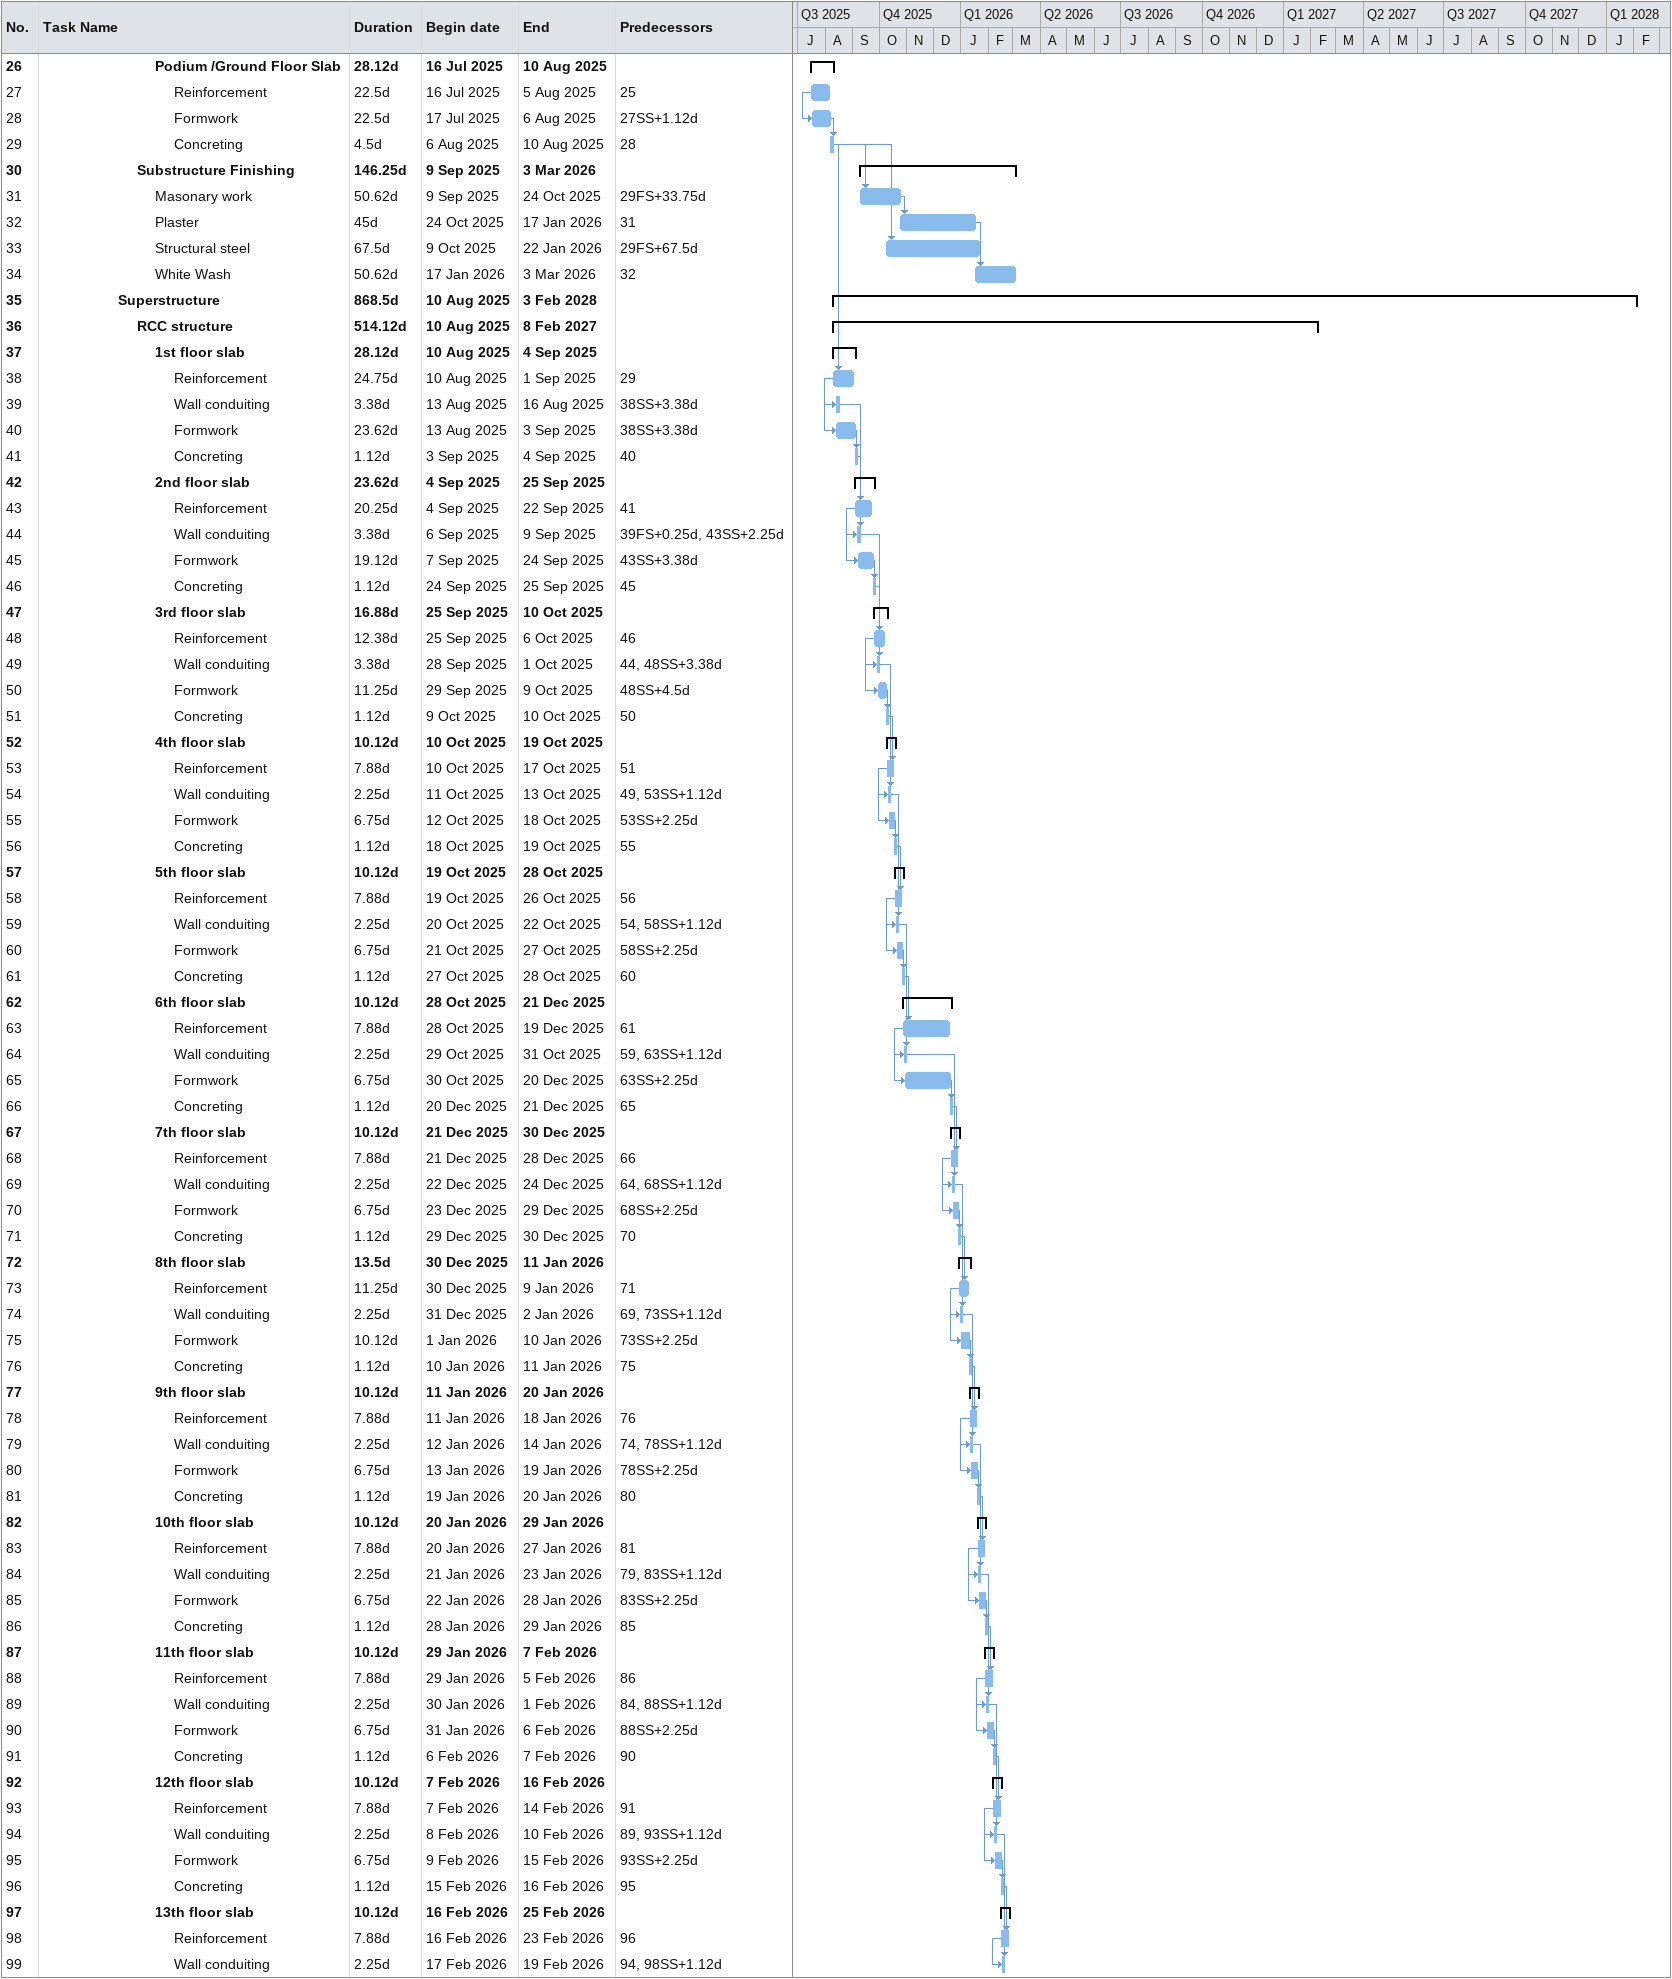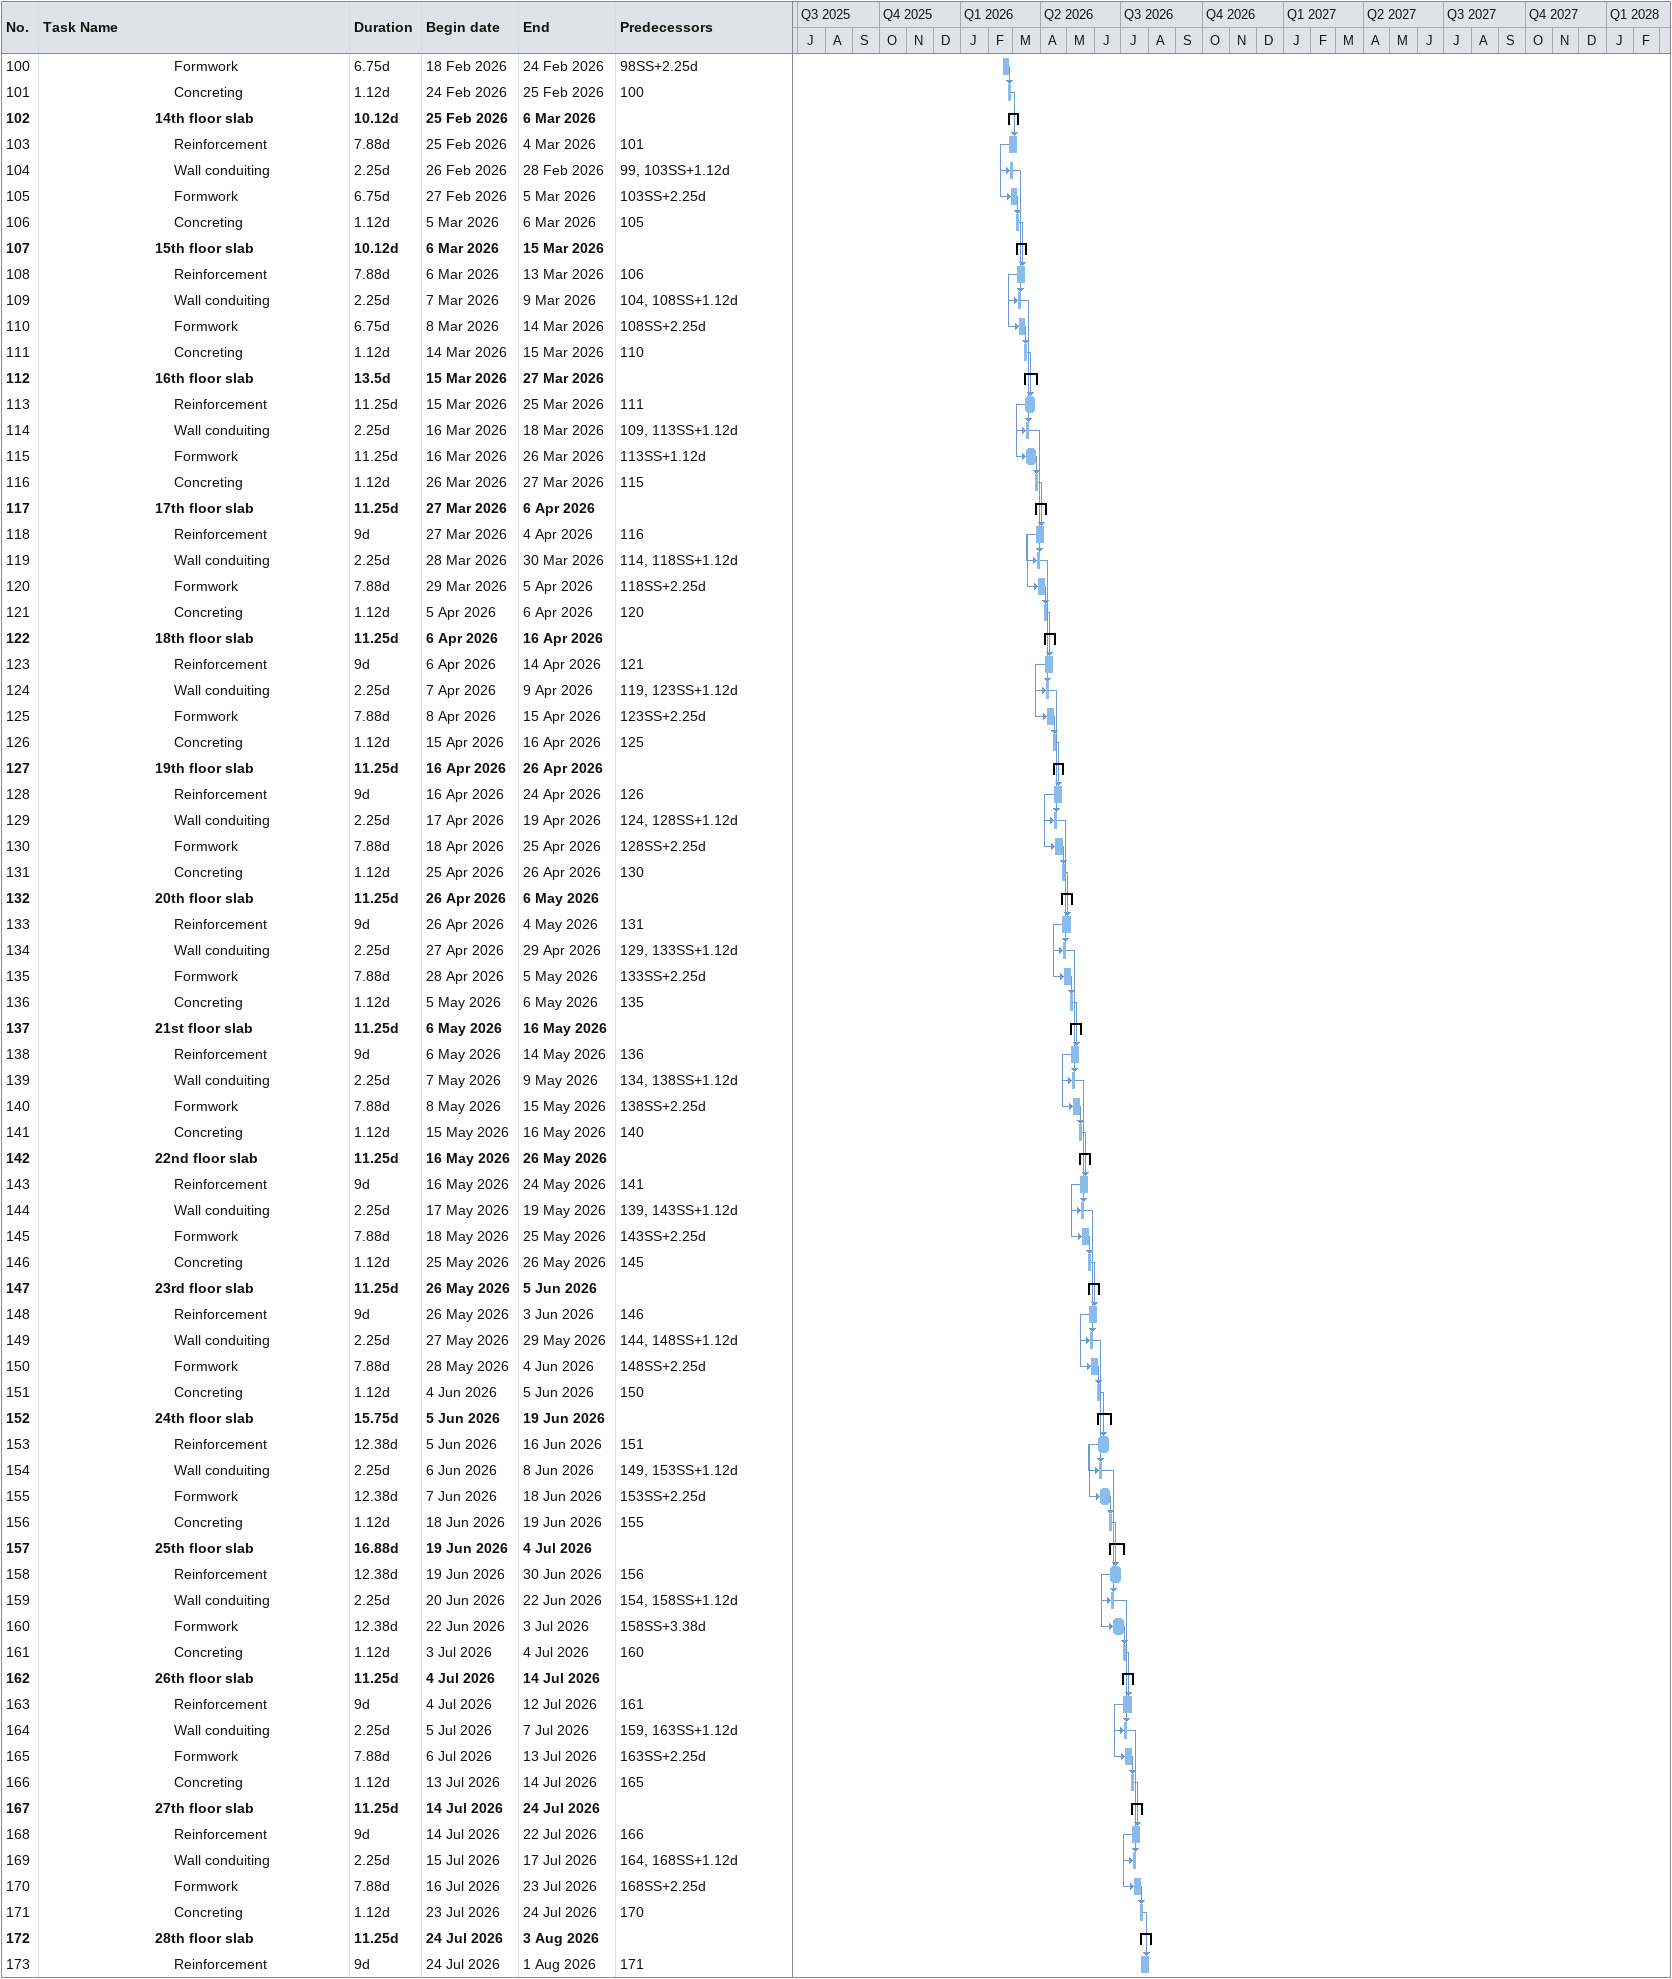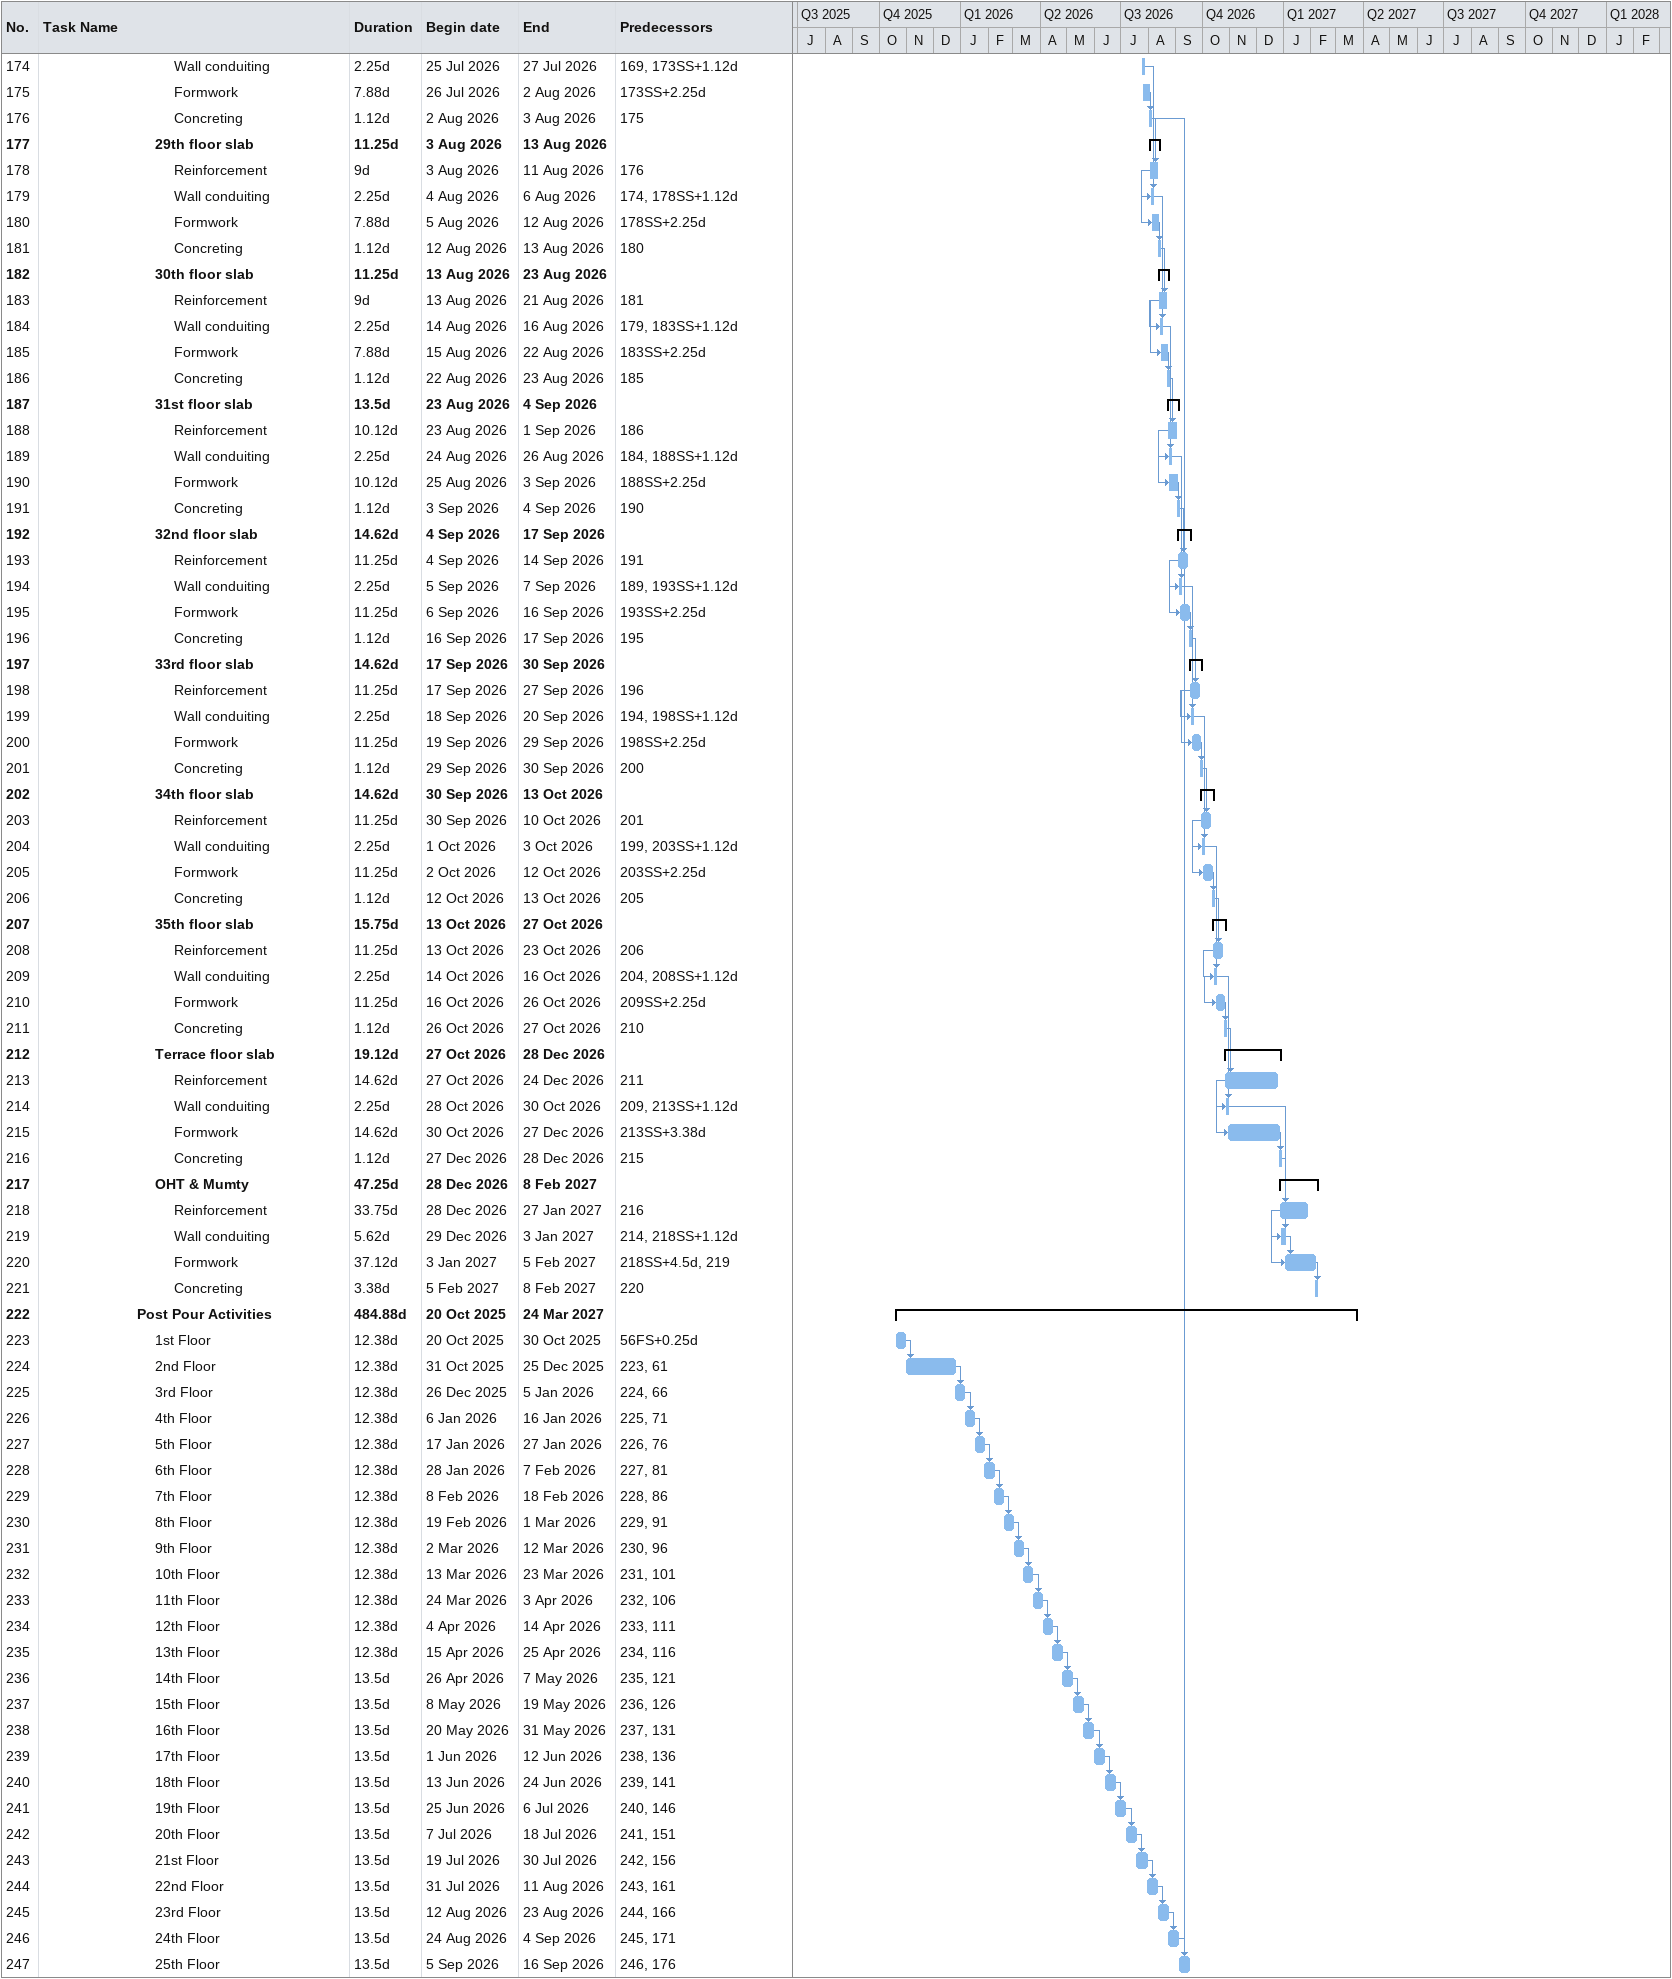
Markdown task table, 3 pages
| ID | Level | Task | Duration | Start | Finish | Predecessors |
|---|---|---|---|---|---|---|
| 26 | 7 | **Podium /Ground Floor Slab** | 28.12d | 2025-07-16 | 2025-08-10 |  |
| 27 | 8 | Reinforcement | 22.5d | 2025-07-16 | 2025-08-05 | 25 |
| 28 | 8 | Formwork | 22.5d | 2025-07-17 | 2025-08-06 | 27SS+1.12d |
| 29 | 8 | Concreting | 4.5d | 2025-08-06 | 2025-08-10 | 28 |
| 30 | 6 | **Substructure Finishing** | 146.25d | 2025-09-09 | 2026-03-03 |  |
| 31 | 7 | Masonary work | 50.62d | 2025-09-09 | 2025-10-24 | 29FS+33.75d |
| 32 | 7 | Plaster | 45d | 2025-10-24 | 2026-01-17 | 31 |
| 33 | 7 | Structural steel | 67.5d | 2025-10-09 | 2026-01-22 | 29FS+67.5d |
| 34 | 7 | White Wash | 50.62d | 2026-01-17 | 2026-03-03 | 32 |
| 35 | 5 | **Superstructure** | 868.5d | 2025-08-10 | 2028-02-03 |  |
| 36 | 6 | **RCC structure** | 514.12d | 2025-08-10 | 2027-02-08 |  |
| 37 | 7 | **1st floor slab** | 28.12d | 2025-08-10 | 2025-09-04 |  |
| 38 | 8 | Reinforcement | 24.75d | 2025-08-10 | 2025-09-01 | 29 |
| 39 | 8 | Wall conduiting | 3.38d | 2025-08-13 | 2025-08-16 | 38SS+3.38d |
| 40 | 8 | Formwork | 23.62d | 2025-08-13 | 2025-09-03 | 38SS+3.38d |
| 41 | 8 | Concreting | 1.12d | 2025-09-03 | 2025-09-04 | 40 |
| 42 | 7 | **2nd floor slab** | 23.62d | 2025-09-04 | 2025-09-25 |  |
| 43 | 8 | Reinforcement | 20.25d | 2025-09-04 | 2025-09-22 | 41 |
| 44 | 8 | Wall conduiting | 3.38d | 2025-09-06 | 2025-09-09 | 39FS+0.25d, 43SS+2.25d |
| 45 | 8 | Formwork | 19.12d | 2025-09-07 | 2025-09-24 | 43SS+3.38d |
| 46 | 8 | Concreting | 1.12d | 2025-09-24 | 2025-09-25 | 45 |
| 47 | 7 | **3rd floor slab** | 16.88d | 2025-09-25 | 2025-10-10 |  |
| 48 | 8 | Reinforcement | 12.38d | 2025-09-25 | 2025-10-06 | 46 |
| 49 | 8 | Wall conduiting | 3.38d | 2025-09-28 | 2025-10-01 | 44, 48SS+3.38d |
| 50 | 8 | Formwork | 11.25d | 2025-09-29 | 2025-10-09 | 48SS+4.5d |
| 51 | 8 | Concreting | 1.12d | 2025-10-09 | 2025-10-10 | 50 |
| 52 | 7 | **4th floor slab** | 10.12d | 2025-10-10 | 2025-10-19 |  |
| 53 | 8 | Reinforcement | 7.88d | 2025-10-10 | 2025-10-17 | 51 |
| 54 | 8 | Wall conduiting | 2.25d | 2025-10-11 | 2025-10-13 | 49, 53SS+1.12d |
| 55 | 8 | Formwork | 6.75d | 2025-10-12 | 2025-10-18 | 53SS+2.25d |
| 56 | 8 | Concreting | 1.12d | 2025-10-18 | 2025-10-19 | 55 |
| 57 | 7 | **5th floor slab** | 10.12d | 2025-10-19 | 2025-10-28 |  |
| 58 | 8 | Reinforcement | 7.88d | 2025-10-19 | 2025-10-26 | 56 |
| 59 | 8 | Wall conduiting | 2.25d | 2025-10-20 | 2025-10-22 | 54, 58SS+1.12d |
| 60 | 8 | Formwork | 6.75d | 2025-10-21 | 2025-10-27 | 58SS+2.25d |
| 61 | 8 | Concreting | 1.12d | 2025-10-27 | 2025-10-28 | 60 |
| 62 | 7 | **6th floor slab** | 10.12d | 2025-10-28 | 2025-12-21 |  |
| 63 | 8 | Reinforcement | 7.88d | 2025-10-28 | 2025-12-19 | 61 |
| 64 | 8 | Wall conduiting | 2.25d | 2025-10-29 | 2025-10-31 | 59, 63SS+1.12d |
| 65 | 8 | Formwork | 6.75d | 2025-10-30 | 2025-12-20 | 63SS+2.25d |
| 66 | 8 | Concreting | 1.12d | 2025-12-20 | 2025-12-21 | 65 |
| 67 | 7 | **7th floor slab** | 10.12d | 2025-12-21 | 2025-12-30 |  |
| 68 | 8 | Reinforcement | 7.88d | 2025-12-21 | 2025-12-28 | 66 |
| 69 | 8 | Wall conduiting | 2.25d | 2025-12-22 | 2025-12-24 | 64, 68SS+1.12d |
| 70 | 8 | Formwork | 6.75d | 2025-12-23 | 2025-12-29 | 68SS+2.25d |
| 71 | 8 | Concreting | 1.12d | 2025-12-29 | 2025-12-30 | 70 |
| 72 | 7 | **8th floor slab** | 13.5d | 2025-12-30 | 2026-01-11 |  |
| 73 | 8 | Reinforcement | 11.25d | 2025-12-30 | 2026-01-09 | 71 |
| 74 | 8 | Wall conduiting | 2.25d | 2025-12-31 | 2026-01-02 | 69, 73SS+1.12d |
| 75 | 8 | Formwork | 10.12d | 2026-01-01 | 2026-01-10 | 73SS+2.25d |
| 76 | 8 | Concreting | 1.12d | 2026-01-10 | 2026-01-11 | 75 |
| 77 | 7 | **9th floor slab** | 10.12d | 2026-01-11 | 2026-01-20 |  |
| 78 | 8 | Reinforcement | 7.88d | 2026-01-11 | 2026-01-18 | 76 |
| 79 | 8 | Wall conduiting | 2.25d | 2026-01-12 | 2026-01-14 | 74, 78SS+1.12d |
| 80 | 8 | Formwork | 6.75d | 2026-01-13 | 2026-01-19 | 78SS+2.25d |
| 81 | 8 | Concreting | 1.12d | 2026-01-19 | 2026-01-20 | 80 |
| 82 | 7 | **10th floor slab** | 10.12d | 2026-01-20 | 2026-01-29 |  |
| 83 | 8 | Reinforcement | 7.88d | 2026-01-20 | 2026-01-27 | 81 |
| 84 | 8 | Wall conduiting | 2.25d | 2026-01-21 | 2026-01-23 | 79, 83SS+1.12d |
| 85 | 8 | Formwork | 6.75d | 2026-01-22 | 2026-01-28 | 83SS+2.25d |
| 86 | 8 | Concreting | 1.12d | 2026-01-28 | 2026-01-29 | 85 |
| 87 | 7 | **11th floor slab** | 10.12d | 2026-01-29 | 2026-02-07 |  |
| 88 | 8 | Reinforcement | 7.88d | 2026-01-29 | 2026-02-05 | 86 |
| 89 | 8 | Wall conduiting | 2.25d | 2026-01-30 | 2026-02-01 | 84, 88SS+1.12d |
| 90 | 8 | Formwork | 6.75d | 2026-01-31 | 2026-02-06 | 88SS+2.25d |
| 91 | 8 | Concreting | 1.12d | 2026-02-06 | 2026-02-07 | 90 |
| 92 | 7 | **12th floor slab** | 10.12d | 2026-02-07 | 2026-02-16 |  |
| 93 | 8 | Reinforcement | 7.88d | 2026-02-07 | 2026-02-14 | 91 |
| 94 | 8 | Wall conduiting | 2.25d | 2026-02-08 | 2026-02-10 | 89, 93SS+1.12d |
| 95 | 8 | Formwork | 6.75d | 2026-02-09 | 2026-02-15 | 93SS+2.25d |
| 96 | 8 | Concreting | 1.12d | 2026-02-15 | 2026-02-16 | 95 |
| 97 | 7 | **13th floor slab** | 10.12d | 2026-02-16 | 2026-02-25 |  |
| 98 | 8 | Reinforcement | 7.88d | 2026-02-16 | 2026-02-23 | 96 |
| 99 | 8 | Wall conduiting | 2.25d | 2026-02-17 | 2026-02-19 | 94, 98SS+1.12d |
| 100 | 8 | Formwork | 6.75d | 2026-02-18 | 2026-02-24 | 98SS+2.25d |
| 101 | 8 | Concreting | 1.12d | 2026-02-24 | 2026-02-25 | 100 |
| 102 | 7 | **14th floor slab** | 10.12d | 2026-02-25 | 2026-03-06 |  |
| 103 | 8 | Reinforcement | 7.88d | 2026-02-25 | 2026-03-04 | 101 |
| 104 | 8 | Wall conduiting | 2.25d | 2026-02-26 | 2026-02-28 | 99, 103SS+1.12d |
| 105 | 8 | Formwork | 6.75d | 2026-02-27 | 2026-03-05 | 103SS+2.25d |
| 106 | 8 | Concreting | 1.12d | 2026-03-05 | 2026-03-06 | 105 |
| 107 | 7 | **15th floor slab** | 10.12d | 2026-03-06 | 2026-03-15 |  |
| 108 | 8 | Reinforcement | 7.88d | 2026-03-06 | 2026-03-13 | 106 |
| 109 | 8 | Wall conduiting | 2.25d | 2026-03-07 | 2026-03-09 | 104, 108SS+1.12d |
| 110 | 8 | Formwork | 6.75d | 2026-03-08 | 2026-03-14 | 108SS+2.25d |
| 111 | 8 | Concreting | 1.12d | 2026-03-14 | 2026-03-15 | 110 |
| 112 | 7 | **16th floor slab** | 13.5d | 2026-03-15 | 2026-03-27 |  |
| 113 | 8 | Reinforcement | 11.25d | 2026-03-15 | 2026-03-25 | 111 |
| 114 | 8 | Wall conduiting | 2.25d | 2026-03-16 | 2026-03-18 | 109, 113SS+1.12d |
| 115 | 8 | Formwork | 11.25d | 2026-03-16 | 2026-03-26 | 113SS+1.12d |
| 116 | 8 | Concreting | 1.12d | 2026-03-26 | 2026-03-27 | 115 |
| 117 | 7 | **17th floor slab** | 11.25d | 2026-03-27 | 2026-04-06 |  |
| 118 | 8 | Reinforcement | 9d | 2026-03-27 | 2026-04-04 | 116 |
| 119 | 8 | Wall conduiting | 2.25d | 2026-03-28 | 2026-03-30 | 114, 118SS+1.12d |
| 120 | 8 | Formwork | 7.88d | 2026-03-29 | 2026-04-05 | 118SS+2.25d |
| 121 | 8 | Concreting | 1.12d | 2026-04-05 | 2026-04-06 | 120 |
| 122 | 7 | **18th floor slab** | 11.25d | 2026-04-06 | 2026-04-16 |  |
| 123 | 8 | Reinforcement | 9d | 2026-04-06 | 2026-04-14 | 121 |
| 124 | 8 | Wall conduiting | 2.25d | 2026-04-07 | 2026-04-09 | 119, 123SS+1.12d |
| 125 | 8 | Formwork | 7.88d | 2026-04-08 | 2026-04-15 | 123SS+2.25d |
| 126 | 8 | Concreting | 1.12d | 2026-04-15 | 2026-04-16 | 125 |
| 127 | 7 | **19th floor slab** | 11.25d | 2026-04-16 | 2026-04-26 |  |
| 128 | 8 | Reinforcement | 9d | 2026-04-16 | 2026-04-24 | 126 |
| 129 | 8 | Wall conduiting | 2.25d | 2026-04-17 | 2026-04-19 | 124, 128SS+1.12d |
| 130 | 8 | Formwork | 7.88d | 2026-04-18 | 2026-04-25 | 128SS+2.25d |
| 131 | 8 | Concreting | 1.12d | 2026-04-25 | 2026-04-26 | 130 |
| 132 | 7 | **20th floor slab** | 11.25d | 2026-04-26 | 2026-05-06 |  |
| 133 | 8 | Reinforcement | 9d | 2026-04-26 | 2026-05-04 | 131 |
| 134 | 8 | Wall conduiting | 2.25d | 2026-04-27 | 2026-04-29 | 129, 133SS+1.12d |
| 135 | 8 | Formwork | 7.88d | 2026-04-28 | 2026-05-05 | 133SS+2.25d |
| 136 | 8 | Concreting | 1.12d | 2026-05-05 | 2026-05-06 | 135 |
| 137 | 7 | **21st floor slab** | 11.25d | 2026-05-06 | 2026-05-16 |  |
| 138 | 8 | Reinforcement | 9d | 2026-05-06 | 2026-05-14 | 136 |
| 139 | 8 | Wall conduiting | 2.25d | 2026-05-07 | 2026-05-09 | 134, 138SS+1.12d |
| 140 | 8 | Formwork | 7.88d | 2026-05-08 | 2026-05-15 | 138SS+2.25d |
| 141 | 8 | Concreting | 1.12d | 2026-05-15 | 2026-05-16 | 140 |
| 142 | 7 | **22nd floor slab** | 11.25d | 2026-05-16 | 2026-05-26 |  |
| 143 | 8 | Reinforcement | 9d | 2026-05-16 | 2026-05-24 | 141 |
| 144 | 8 | Wall conduiting | 2.25d | 2026-05-17 | 2026-05-19 | 139, 143SS+1.12d |
| 145 | 8 | Formwork | 7.88d | 2026-05-18 | 2026-05-25 | 143SS+2.25d |
| 146 | 8 | Concreting | 1.12d | 2026-05-25 | 2026-05-26 | 145 |
| 147 | 7 | **23rd floor slab** | 11.25d | 2026-05-26 | 2026-06-05 |  |
| 148 | 8 | Reinforcement | 9d | 2026-05-26 | 2026-06-03 | 146 |
| 149 | 8 | Wall conduiting | 2.25d | 2026-05-27 | 2026-05-29 | 144, 148SS+1.12d |
| 150 | 8 | Formwork | 7.88d | 2026-05-28 | 2026-06-04 | 148SS+2.25d |
| 151 | 8 | Concreting | 1.12d | 2026-06-04 | 2026-06-05 | 150 |
| 152 | 7 | **24th floor slab** | 15.75d | 2026-06-05 | 2026-06-19 |  |
| 153 | 8 | Reinforcement | 12.38d | 2026-06-05 | 2026-06-16 | 151 |
| 154 | 8 | Wall conduiting | 2.25d | 2026-06-06 | 2026-06-08 | 149, 153SS+1.12d |
| 155 | 8 | Formwork | 12.38d | 2026-06-07 | 2026-06-18 | 153SS+2.25d |
| 156 | 8 | Concreting | 1.12d | 2026-06-18 | 2026-06-19 | 155 |
| 157 | 7 | **25th floor slab** | 16.88d | 2026-06-19 | 2026-07-04 |  |
| 158 | 8 | Reinforcement | 12.38d | 2026-06-19 | 2026-06-30 | 156 |
| 159 | 8 | Wall conduiting | 2.25d | 2026-06-20 | 2026-06-22 | 154, 158SS+1.12d |
| 160 | 8 | Formwork | 12.38d | 2026-06-22 | 2026-07-03 | 158SS+3.38d |
| 161 | 8 | Concreting | 1.12d | 2026-07-03 | 2026-07-04 | 160 |
| 162 | 7 | **26th floor slab** | 11.25d | 2026-07-04 | 2026-07-14 |  |
| 163 | 8 | Reinforcement | 9d | 2026-07-04 | 2026-07-12 | 161 |
| 164 | 8 | Wall conduiting | 2.25d | 2026-07-05 | 2026-07-07 | 159, 163SS+1.12d |
| 165 | 8 | Formwork | 7.88d | 2026-07-06 | 2026-07-13 | 163SS+2.25d |
| 166 | 8 | Concreting | 1.12d | 2026-07-13 | 2026-07-14 | 165 |
| 167 | 7 | **27th floor slab** | 11.25d | 2026-07-14 | 2026-07-24 |  |
| 168 | 8 | Reinforcement | 9d | 2026-07-14 | 2026-07-22 | 166 |
| 169 | 8 | Wall conduiting | 2.25d | 2026-07-15 | 2026-07-17 | 164, 168SS+1.12d |
| 170 | 8 | Formwork | 7.88d | 2026-07-16 | 2026-07-23 | 168SS+2.25d |
| 171 | 8 | Concreting | 1.12d | 2026-07-23 | 2026-07-24 | 170 |
| 172 | 7 | **28th floor slab** | 11.25d | 2026-07-24 | 2026-08-03 |  |
| 173 | 8 | Reinforcement | 9d | 2026-07-24 | 2026-08-01 | 171 |
| 174 | 8 | Wall conduiting | 2.25d | 2026-07-25 | 2026-07-27 | 169, 173SS+1.12d |
| 175 | 8 | Formwork | 7.88d | 2026-07-26 | 2026-08-02 | 173SS+2.25d |
| 176 | 8 | Concreting | 1.12d | 2026-08-02 | 2026-08-03 | 175 |
| 177 | 7 | **29th floor slab** | 11.25d | 2026-08-03 | 2026-08-13 |  |
| 178 | 8 | Reinforcement | 9d | 2026-08-03 | 2026-08-11 | 176 |
| 179 | 8 | Wall conduiting | 2.25d | 2026-08-04 | 2026-08-06 | 174, 178SS+1.12d |
| 180 | 8 | Formwork | 7.88d | 2026-08-05 | 2026-08-12 | 178SS+2.25d |
| 181 | 8 | Concreting | 1.12d | 2026-08-12 | 2026-08-13 | 180 |
| 182 | 7 | **30th floor slab** | 11.25d | 2026-08-13 | 2026-08-23 |  |
| 183 | 8 | Reinforcement | 9d | 2026-08-13 | 2026-08-21 | 181 |
| 184 | 8 | Wall conduiting | 2.25d | 2026-08-14 | 2026-08-16 | 179, 183SS+1.12d |
| 185 | 8 | Formwork | 7.88d | 2026-08-15 | 2026-08-22 | 183SS+2.25d |
| 186 | 8 | Concreting | 1.12d | 2026-08-22 | 2026-08-23 | 185 |
| 187 | 7 | **31st floor slab** | 13.5d | 2026-08-23 | 2026-09-04 |  |
| 188 | 8 | Reinforcement | 10.12d | 2026-08-23 | 2026-09-01 | 186 |
| 189 | 8 | Wall conduiting | 2.25d | 2026-08-24 | 2026-08-26 | 184, 188SS+1.12d |
| 190 | 8 | Formwork | 10.12d | 2026-08-25 | 2026-09-03 | 188SS+2.25d |
| 191 | 8 | Concreting | 1.12d | 2026-09-03 | 2026-09-04 | 190 |
| 192 | 7 | **32nd floor slab** | 14.62d | 2026-09-04 | 2026-09-17 |  |
| 193 | 8 | Reinforcement | 11.25d | 2026-09-04 | 2026-09-14 | 191 |
| 194 | 8 | Wall conduiting | 2.25d | 2026-09-05 | 2026-09-07 | 189, 193SS+1.12d |
| 195 | 8 | Formwork | 11.25d | 2026-09-06 | 2026-09-16 | 193SS+2.25d |
| 196 | 8 | Concreting | 1.12d | 2026-09-16 | 2026-09-17 | 195 |
| 197 | 7 | **33rd floor slab** | 14.62d | 2026-09-17 | 2026-09-30 |  |
| 198 | 8 | Reinforcement | 11.25d | 2026-09-17 | 2026-09-27 | 196 |
| 199 | 8 | Wall conduiting | 2.25d | 2026-09-18 | 2026-09-20 | 194, 198SS+1.12d |
| 200 | 8 | Formwork | 11.25d | 2026-09-19 | 2026-09-29 | 198SS+2.25d |
| 201 | 8 | Concreting | 1.12d | 2026-09-29 | 2026-09-30 | 200 |
| 202 | 7 | **34th floor slab** | 14.62d | 2026-09-30 | 2026-10-13 |  |
| 203 | 8 | Reinforcement | 11.25d | 2026-09-30 | 2026-10-10 | 201 |
| 204 | 8 | Wall conduiting | 2.25d | 2026-10-01 | 2026-10-03 | 199, 203SS+1.12d |
| 205 | 8 | Formwork | 11.25d | 2026-10-02 | 2026-10-12 | 203SS+2.25d |
| 206 | 8 | Concreting | 1.12d | 2026-10-12 | 2026-10-13 | 205 |
| 207 | 7 | **35th floor slab** | 15.75d | 2026-10-13 | 2026-10-27 |  |
| 208 | 8 | Reinforcement | 11.25d | 2026-10-13 | 2026-10-23 | 206 |
| 209 | 8 | Wall conduiting | 2.25d | 2026-10-14 | 2026-10-16 | 204, 208SS+1.12d |
| 210 | 8 | Formwork | 11.25d | 2026-10-16 | 2026-10-26 | 209SS+2.25d |
| 211 | 8 | Concreting | 1.12d | 2026-10-26 | 2026-10-27 | 210 |
| 212 | 7 | **Terrace floor slab** | 19.12d | 2026-10-27 | 2026-12-28 |  |
| 213 | 8 | Reinforcement | 14.62d | 2026-10-27 | 2026-12-24 | 211 |
| 214 | 8 | Wall conduiting | 2.25d | 2026-10-28 | 2026-10-30 | 209, 213SS+1.12d |
| 215 | 8 | Formwork | 14.62d | 2026-10-30 | 2026-12-27 | 213SS+3.38d |
| 216 | 8 | Concreting | 1.12d | 2026-12-27 | 2026-12-28 | 215 |
| 217 | 7 | **OHT & Mumty** | 47.25d | 2026-12-28 | 2027-02-08 |  |
| 218 | 8 | Reinforcement | 33.75d | 2026-12-28 | 2027-01-27 | 216 |
| 219 | 8 | Wall conduiting | 5.62d | 2026-12-29 | 2027-01-03 | 214, 218SS+1.12d |
| 220 | 8 | Formwork | 37.12d | 2027-01-03 | 2027-02-05 | 218SS+4.5d, 219 |
| 221 | 8 | Concreting | 3.38d | 2027-02-05 | 2027-02-08 | 220 |
| 222 | 6 | **Post Pour Activities** | 484.88d | 2025-10-20 | 2027-03-24 |  |
| 223 | 7 | 1st Floor | 12.38d | 2025-10-20 | 2025-10-30 | 56FS+0.25d |
| 224 | 7 | 2nd Floor | 12.38d | 2025-10-31 | 2025-12-25 | 223, 61 |
| 225 | 7 | 3rd Floor | 12.38d | 2025-12-26 | 2026-01-05 | 224, 66 |
| 226 | 7 | 4th Floor | 12.38d | 2026-01-06 | 2026-01-16 | 225, 71 |
| 227 | 7 | 5th Floor | 12.38d | 2026-01-17 | 2026-01-27 | 226, 76 |
| 228 | 7 | 6th Floor | 12.38d | 2026-01-28 | 2026-02-07 | 227, 81 |
| 229 | 7 | 7th Floor | 12.38d | 2026-02-08 | 2026-02-18 | 228, 86 |
| 230 | 7 | 8th Floor | 12.38d | 2026-02-19 | 2026-03-01 | 229, 91 |
| 231 | 7 | 9th Floor | 12.38d | 2026-03-02 | 2026-03-12 | 230, 96 |
| 232 | 7 | 10th Floor | 12.38d | 2026-03-13 | 2026-03-23 | 231, 101 |
| 233 | 7 | 11th Floor | 12.38d | 2026-03-24 | 2026-04-03 | 232, 106 |
| 234 | 7 | 12th Floor | 12.38d | 2026-04-04 | 2026-04-14 | 233, 111 |
| 235 | 7 | 13th Floor | 12.38d | 2026-04-15 | 2026-04-25 | 234, 116 |
| 236 | 7 | 14th Floor | 13.5d | 2026-04-26 | 2026-05-07 | 235, 121 |
| 237 | 7 | 15th Floor | 13.5d | 2026-05-08 | 2026-05-19 | 236, 126 |
| 238 | 7 | 16th Floor | 13.5d | 2026-05-20 | 2026-05-31 | 237, 131 |
| 239 | 7 | 17th Floor | 13.5d | 2026-06-01 | 2026-06-12 | 238, 136 |
| 240 | 7 | 18th Floor | 13.5d | 2026-06-13 | 2026-06-24 | 239, 141 |
| 241 | 7 | 19th Floor | 13.5d | 2026-06-25 | 2026-07-06 | 240, 146 |
| 242 | 7 | 20th Floor | 13.5d | 2026-07-07 | 2026-07-18 | 241, 151 |
| 243 | 7 | 21st Floor | 13.5d | 2026-07-19 | 2026-07-30 | 242, 156 |
| 244 | 7 | 22nd Floor | 13.5d | 2026-07-31 | 2026-08-11 | 243, 161 |
| 245 | 7 | 23rd Floor | 13.5d | 2026-08-12 | 2026-08-23 | 244, 166 |
| 246 | 7 | 24th Floor | 13.5d | 2026-08-24 | 2026-09-04 | 245, 171 |
| 247 | 7 | 25th Floor | 13.5d | 2026-09-05 | 2026-09-16 | 246, 176 |
